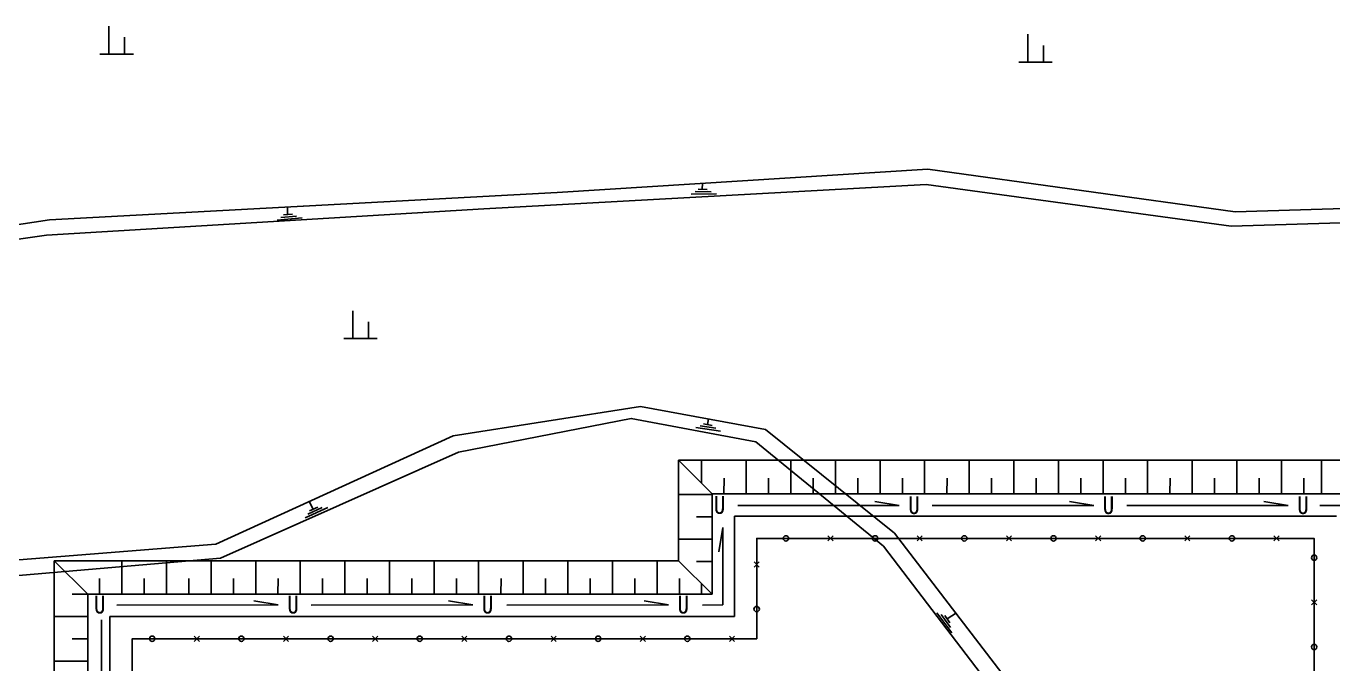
# Model space of a CAD drawing. Extents: x -24986 to -24513, y 27940 to 28142.
# Drawn here: x -24687.2 to -24628.6, y 28039.4 to 28068 of the extents above; entities that cross this region are included whole.
import ezdxf
from ezdxf.enums import TextEntityAlignment as Align

# ---------------------------------------------------------------- set-up
doc = ezdxf.new("R2010")
doc.units = 0
doc.header["$MEASUREMENT"] = 0
doc.layers.add('TZ-BASE', color=253, linetype='CONTINUOUS')
doc.styles.get("Standard").update_dxf_attribs({"font": 'GulimChe.ttf'})

msp = doc.modelspace()

# ---------------------------------------------------------------- linework, layer by layer
at = {"layer": 'TZ-BASE'}
for p, q in [((-24656.413, 28047.058), (-24657.913, 28048.558)), ((-24625.913, 28048.558), (-24657.913, 28048.558)), ((-24657.913, 28048.558), (-24657.913, 28044.058)), ((-24657.913, 28044.058), (-24657.913, 28048.558)), ((-24625.913, 28048.558), (-24657.913, 28048.558)), ((-24648.019, 28046.535), (-24649.109, 28046.711)), ((-24639.301, 28046.535), (-24640.39, 28046.711)), ((-24630.576, 28046.535), (-24631.666, 28046.711)), ((-24628.413, 28046.058), (-24655.413, 28046.058)), ((-24655.413, 28041.558), (-24655.413, 28046.058)), ((-24655.264, 28046.531), (-24648.019, 28046.535)), ((-24646.545, 28046.531), (-24639.301, 28046.535)), ((-24637.821, 28046.531), (-24630.576, 28046.535)), ((-24629.161, 28046.531), (-24627.8, 28046.531)), ((-24655.931, 28045.545), (-24656.107, 28044.455)), ((-24655.929, 28042.072), (-24655.931, 28045.545)), ((-24651.217, 28045.173), (-24650.985, 28044.942)), ((-24651.217, 28044.942), (-24650.985, 28045.173)), ((-24647.217, 28045.173), (-24646.985, 28044.942)), ((-24647.217, 28044.942), (-24646.985, 28045.173)), ((-24643.217, 28045.173), (-24642.985, 28044.942)), ((-24643.217, 28044.942), (-24642.985, 28045.173)), ((-24639.217, 28045.173), (-24638.985, 28044.942)), ((-24639.217, 28044.942), (-24638.985, 28045.173)), ((-24635.217, 28045.173), (-24634.985, 28044.942)), ((-24635.217, 28044.942), (-24634.985, 28045.173)), ((-24631.217, 28045.173), (-24630.985, 28044.942)), ((-24631.217, 28044.942), (-24630.985, 28045.173)), ((-24657.913, 28044.058), (-24685.913, 28044.058)), ((-24685.913, 28044.058), (-24685.913, 28022.058)), ((-24685.913, 28044.058), (-24685.913, 28022.058)), ((-24657.913, 28044.058), (-24685.913, 28044.058)), ((-24657.913, 28044.058), (-24656.413, 28042.558)), ((-24654.298, 28043.774), (-24654.529, 28044.006)), ((-24654.529, 28043.774), (-24654.298, 28044.006)), ((-24683.11, 28042.071), (-24675.865, 28042.075)), ((-24675.865, 28042.075), (-24676.955, 28042.251)), ((-24674.387, 28042.071), (-24667.142, 28042.075)), ((-24667.142, 28042.075), (-24668.232, 28042.251)), ((-24665.611, 28042.071), (-24658.366, 28042.075)), ((-24658.366, 28042.075), (-24659.456, 28042.251)), ((-24656.835, 28042.071), (-24655.929, 28042.072)), ((-24629.298, 28042.074), (-24629.529, 28042.305)), ((-24629.529, 28042.074), (-24629.298, 28042.305)), ((-24683.801, 28041.401), (-24683.797, 28034.156)), ((-24683.413, 28041.558), (-24683.413, 28024.558)), ((-24655.413, 28041.558), (-24683.413, 28041.558)), ((-24679.636, 28040.673), (-24679.405, 28040.442)), ((-24679.636, 28040.442), (-24679.405, 28040.673)), ((-24675.636, 28040.673), (-24675.405, 28040.442)), ((-24675.636, 28040.442), (-24675.405, 28040.673)), ((-24671.636, 28040.673), (-24671.405, 28040.442)), ((-24671.636, 28040.442), (-24671.405, 28040.673)), ((-24667.636, 28040.673), (-24667.405, 28040.442)), ((-24667.636, 28040.442), (-24667.405, 28040.673)), ((-24663.636, 28040.673), (-24663.405, 28040.442)), ((-24663.636, 28040.442), (-24663.405, 28040.673)), ((-24659.636, 28040.673), (-24659.405, 28040.442)), ((-24659.636, 28040.442), (-24659.405, 28040.673)), ((-24655.636, 28040.673), (-24655.405, 28040.442)), ((-24655.636, 28040.442), (-24655.405, 28040.673))]:
    msp.add_line(p, q, dxfattribs=at)
for points in [[(-24683.464, 28066.765), (-24683.464, 28068.015)], [(-24642.258, 28066.401), (-24642.258, 28067.651)], [(-24682.764, 28066.765), (-24682.764, 28067.515)], [(-24641.558, 28066.401), (-24641.558, 28067.151)], [(-24683.864, 28066.765), (-24682.364, 28066.765)], [(-24642.658, 28066.401), (-24641.158, 28066.401)], [(-24698.73, 28057.425), (-24686.119, 28059.333), (-24663.355, 28060.561), (-24646.745, 28061.603), (-24632.956, 28059.691), (-24619.789, 28060.099), (-24605.733, 28054.715), (-24598.915, 28053.704)], [(-24609.381, 28042.811), (-24606.556, 28054.317), (-24619.843, 28059.461), (-24633.138, 28059.054), (-24646.817, 28060.915), (-24666.652, 28059.832), (-24686.253, 28058.654), (-24698.68, 28056.863)], [(-24656.631, 28060.698), (-24657.03, 28060.707)], [(-24656.851, 28060.703), (-24656.835, 28060.97)], [(-24656.22, 28060.496), (-24657.344, 28060.49)], [(-24656.455, 28060.596), (-24657.164, 28060.602)], [(-24675.044, 28059.501), (-24675.751, 28059.443)], [(-24675.229, 28059.587), (-24675.627, 28059.559)], [(-24675.448, 28059.572), (-24675.459, 28059.908)], [(-24674.801, 28059.423), (-24675.92, 28059.315)], [(-24672.525, 28054.009), (-24672.525, 28055.259)], [(-24671.825, 28054.009), (-24671.825, 28054.759)], [(-24672.925, 28054.009), (-24671.425, 28054.009)], [(-24697.844, 28043.281), (-24678.659, 28044.794), (-24668.028, 28049.657), (-24659.625, 28050.975), (-24654.01, 28049.939), (-24648.231, 28045.284), (-24635.998, 28029.348), (-24627.134, 28011.527)], [(-24628.736, 28012.668), (-24633.554, 28023.147), (-24636.348, 28028.5), (-24648.719, 28044.708), (-24654.456, 28049.384), (-24660.041, 28050.431), (-24667.786, 28048.922), (-24678.458, 28044.166), (-24697.797, 28042.512)], [(-24656.249, 28049.994), (-24656.949, 28050.104)], [(-24656.408, 28050.12), (-24656.801, 28050.188)], [(-24656.624, 28050.157), (-24656.572, 28050.411)], [(-24656.031, 28049.861), (-24657.144, 28050.02)], [(-24674.296, 28046.37), (-24674.475, 28046.704)], [(-24673.637, 28046.444), (-24674.657, 28045.972)], [(-24673.892, 28046.437), (-24674.54, 28046.149)], [(-24674.095, 28046.457), (-24674.461, 28046.299)], [(-24645.666, 28040.822), (-24646.339, 28041.723)], [(-24645.726, 28041.07), (-24646.142, 28041.644)], [(-24645.749, 28041.273), (-24645.978, 28041.599)], [(-24645.875, 28041.452), (-24645.457, 28041.725)]]:
    msp.add_lwpolyline(points, dxfattribs=at)
at = {"layer": 'TZ-BASE', "flags": 128}
for points in [[(-24656.88, 28047.525), (-24656.88, 28048.558)], [(-24654.88, 28047.058), (-24654.88, 28048.558)], [(-24652.88, 28047.058), (-24652.88, 28048.558)], [(-24650.88, 28047.058), (-24650.88, 28048.558)], [(-24648.88, 28047.058), (-24648.88, 28048.558)], [(-24646.88, 28047.058), (-24646.88, 28048.558)], [(-24644.88, 28047.058), (-24644.88, 28048.558)], [(-24642.88, 28047.058), (-24642.88, 28048.558)], [(-24640.88, 28047.058), (-24640.88, 28048.558)], [(-24638.88, 28047.058), (-24638.88, 28048.558)], [(-24636.88, 28047.058), (-24636.88, 28048.558)], [(-24634.88, 28047.058), (-24634.88, 28048.558)], [(-24632.88, 28047.058), (-24632.88, 28048.558)], [(-24630.88, 28047.058), (-24630.88, 28048.558)], [(-24629.08, 28047.058), (-24629.08, 28048.558)], [(-24655.88, 28047.058), (-24655.877, 28047.758)], [(-24653.88, 28047.058), (-24653.877, 28047.758)], [(-24651.88, 28047.058), (-24651.877, 28047.758)], [(-24649.88, 28047.058), (-24649.877, 28047.758)], [(-24647.88, 28047.058), (-24647.877, 28047.758)], [(-24645.88, 28047.058), (-24645.877, 28047.758)], [(-24643.88, 28047.058), (-24643.877, 28047.758)], [(-24641.88, 28047.058), (-24641.877, 28047.758)], [(-24639.88, 28047.058), (-24639.877, 28047.758)], [(-24637.88, 28047.058), (-24637.877, 28047.758)], [(-24635.88, 28047.058), (-24635.877, 28047.758)], [(-24633.88, 28047.058), (-24633.877, 28047.758)], [(-24631.88, 28047.058), (-24631.877, 28047.758)], [(-24629.88, 28047.058), (-24629.877, 28047.758)], [(-24685.913, 28022.058), (-24656.913, 28022.058), (-24655.413, 28008.953), (-24597.205, 28009.194), (-24594.402, 28011.489), (-24588.634, 28021.705), (-24597.66, 28018.176), (-24627.413, 28018.065), (-24627.413, 28047.058), (-24656.413, 28047.058), (-24656.413, 28042.558), (-24684.413, 28042.558), (-24684.413, 28023.558)], [(-24656.413, 28047.025), (-24657.913, 28047.025)], [(-24656.413, 28046.025), (-24657.113, 28046.021)], [(-24682.413, 28025.558), (-24682.413, 28025.558), (-24682.413, 28040.558), (-24654.413, 28040.558), (-24654.413, 28045.058), (-24629.413, 28045.058), (-24629.413, 28023.558), (-24651.663, 28023.558)], [(-24656.413, 28045.025), (-24657.913, 28045.025)], [(-24684.413, 28042.558), (-24685.913, 28044.058)], [(-24682.88, 28042.558), (-24682.88, 28044.058)], [(-24680.88, 28042.558), (-24680.88, 28044.058)], [(-24678.88, 28042.558), (-24678.88, 28044.058)], [(-24676.88, 28042.558), (-24676.88, 28044.058)], [(-24674.88, 28042.558), (-24674.88, 28044.058)], [(-24672.88, 28042.558), (-24672.88, 28044.058)], [(-24670.88, 28042.558), (-24670.88, 28044.058)], [(-24668.88, 28042.558), (-24668.88, 28044.058)], [(-24666.88, 28042.558), (-24666.88, 28044.058)], [(-24664.88, 28042.558), (-24664.88, 28044.058)], [(-24662.88, 28042.558), (-24662.88, 28044.058)], [(-24660.88, 28042.558), (-24660.88, 28044.058)], [(-24658.88, 28042.558), (-24658.88, 28044.058)], [(-24656.413, 28044.025), (-24657.113, 28044.021)], [(-24683.88, 28042.558), (-24683.877, 28043.258)], [(-24681.88, 28042.558), (-24681.877, 28043.258)], [(-24679.88, 28042.558), (-24679.877, 28043.258)], [(-24677.88, 28042.558), (-24677.877, 28043.258)], [(-24675.88, 28042.558), (-24675.877, 28043.258)], [(-24673.88, 28042.558), (-24673.877, 28043.258)], [(-24671.88, 28042.558), (-24671.877, 28043.258)], [(-24669.88, 28042.558), (-24669.877, 28043.258)], [(-24667.88, 28042.558), (-24667.877, 28043.258)], [(-24665.88, 28042.558), (-24665.877, 28043.258)], [(-24663.88, 28042.558), (-24663.877, 28043.258)], [(-24661.88, 28042.558), (-24661.877, 28043.258)], [(-24659.88, 28042.558), (-24659.877, 28043.258)], [(-24657.88, 28042.558), (-24657.877, 28043.258)], [(-24684.413, 28042.558), (-24685.113, 28042.554)], [(-24656.88, 28042.558), (-24656.88, 28043.025)], [(-24684.413, 28041.558), (-24685.913, 28041.558)], [(-24684.413, 28040.558), (-24685.113, 28040.554)], [(-24684.413, 28039.558), (-24685.913, 28039.558)]]:
    msp.add_lwpolyline(points, dxfattribs=at)
at = {"layer": 'TZ-BASE'}
for centre in [(-24653.101, 28045.058), (-24649.101, 28045.058), (-24645.101, 28045.058), (-24645.101, 28045.058), (-24641.101, 28045.058), (-24637.101, 28045.058), (-24633.101, 28045.058), (-24633.101, 28045.058), (-24629.413, 28044.19), (-24654.413, 28041.89), (-24654.413, 28041.89), (-24681.521, 28040.558), (-24677.521, 28040.558), (-24673.521, 28040.558), (-24669.521, 28040.558), (-24669.521, 28040.558), (-24665.521, 28040.558), (-24661.521, 28040.558), (-24657.521, 28040.558), (-24657.521, 28040.558), (-24629.413, 28040.19), (-24629.413, 28040.19)]:
    msp.add_circle(centre, 0.12, dxfattribs=at)

# ---------------------------------------------------------------- texts
at = {"layer": 'TZ-BASE', "text_generation_flag": 2}
for p in [(-24656.074, 28046.156), (-24647.355, 28046.148), (-24638.636, 28046.148), (-24629.912, 28046.148), (-24683.871, 28041.689), (-24675.201, 28041.689), (-24666.478, 28041.689), (-24657.702, 28041.689)]:
    msp.add_text('U', height=0.8, rotation=0.03222, dxfattribs=at).set_placement(p, align=Align.CENTER)

doc.saveas('drawing.dxf')
